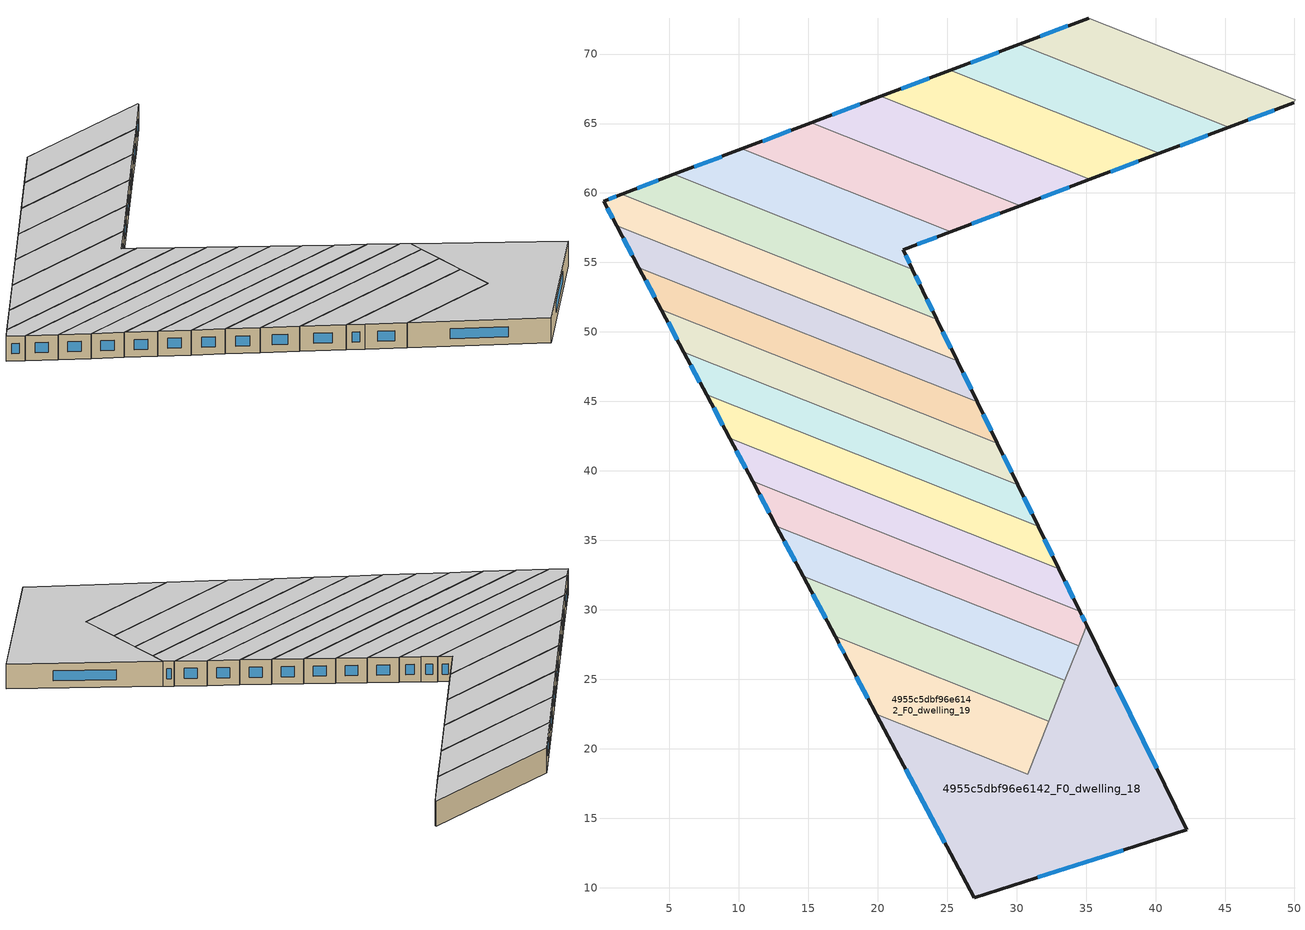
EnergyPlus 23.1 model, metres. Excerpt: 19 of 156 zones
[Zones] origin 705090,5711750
4955c5dbf96e6142_F0_dwelling_18
 floor ground (EU_floor_Construction): 35.04,28.88 42.23,14.18 26.95,9.26 19.91,22.48 30.79,18.17 z0
 wall outside (EU_wall_Construction): 19.91,22.48 26.95,9.26 42.23,14.18 35.04,28.88 z0:3
 wall to 4955c5dbf96e6142_F0_dwelling_19 (EU_wall_Construction): 32.31,21.99 30.79,18.17 19.91,22.48 z0:3
 wall to 4955c5dbf96e6142_F0_dwelling_20 (EU_wall_Construction): 33.47,24.93 32.31,21.99 z0:3
 wall to 4955c5dbf96e6142_F0_dwelling_21 (EU_wall_Construction): 34.45,27.41 33.47,24.93 z0:3
 wall to 4955c5dbf96e6142_F0_dwelling_22 (EU_wall_Construction): 35.04,28.88 34.45,27.41 z0:3
 window (EU_Window_Construction): 40.08,18.58 37.19,24.48 / 31.52,10.73 37.66,12.71 / 22.02,18.53 24.84,13.22 z0.9:2.1
 ceiling to 4955c5dbf96e6142_F1_dwelling_18 (EU_floor_Construction): 42.23,14.18 35.04,28.88 30.79,18.17 19.91,22.48 26.95,9.26 z3
4955c5dbf96e6142_F0_dwelling_19
 floor ground (EU_floor_Construction): 32.31,21.99 30.79,18.17 19.91,22.48 17.85,26.35 16.93,28.09 z0
 wall outside (EU_wall_Construction): 16.93,28.09 17.85,26.35 19.91,22.48 z0:3
 wall to 4955c5dbf96e6142_F0_dwelling_20 (EU_wall_Construction): 32.31,21.99 16.93,28.09 z0:3
 window (EU_Window_Construction): 18.47,25.2 19.29,23.64 / 17.2,27.57 17.57,26.87 z0.9:2.1
 ceiling to 4955c5dbf96e6142_F1_dwelling_19 (EU_floor_Construction): 30.79,18.17 32.31,21.99 16.93,28.09 17.85,26.35 19.91,22.48 z3
4955c5dbf96e6142_F0_dwelling_20
 floor ground (EU_floor_Construction): 33.47,24.93 32.31,21.99 16.93,28.09 14.64,32.4 z0
 wall outside (EU_wall_Construction): 14.64,32.4 16.93,28.09 z0:3
 wall to 4955c5dbf96e6142_F0_dwelling_21 (EU_wall_Construction): 33.47,24.93 14.64,32.4 z0:3
 window (EU_Window_Construction): 15.32,31.11 16.24,29.38 z0.9:2.1
 ceiling to 4955c5dbf96e6142_F1_dwelling_20 (EU_floor_Construction): 32.31,21.99 33.47,24.93 14.64,32.4 16.93,28.09 z3
4955c5dbf96e6142_F0_dwelling_21
 floor ground (EU_floor_Construction): 34.45,27.41 33.47,24.93 14.64,32.4 12.71,36.03 z0
 wall outside (EU_wall_Construction): 12.71,36.03 14.64,32.4 z0:3
 wall to 4955c5dbf96e6142_F0_dwelling_22 (EU_wall_Construction): 34.45,27.41 12.71,36.03 z0:3
 window (EU_Window_Construction): 13.28,34.94 14.06,33.49 z0.9:2.1
 ceiling to 4955c5dbf96e6142_F1_dwelling_21 (EU_floor_Construction): 33.47,24.93 34.45,27.41 12.71,36.03 14.64,32.4 z3
4955c5dbf96e6142_F0_dwelling_22
 floor ground (EU_floor_Construction): 34.53,29.91 35.04,28.88 34.45,27.41 12.71,36.03 11,39.25 z0
 wall outside (EU_wall_Construction): 11,39.25 12.71,36.03 / 35.04,28.88 34.53,29.91 z0:3
 wall to 4955c5dbf96e6142_F0_dwelling_23 (EU_wall_Construction): 34.53,29.91 11,39.25 z0:3
 window (EU_Window_Construction): 11.51,38.28 12.19,36.99 / 34.89,29.19 34.68,29.6 z0.9:2.1
 ceiling to 4955c5dbf96e6142_F1_dwelling_22 (EU_floor_Construction): 34.45,27.41 35.04,28.88 34.53,29.91 11,39.25 12.71,36.03 z3
4955c5dbf96e6142_F0_dwelling_23
 floor ground (EU_floor_Construction): 33.04,32.97 34.53,29.91 11,39.25 9.34,42.36 z0
 wall outside (EU_wall_Construction): 9.34,42.36 11,39.25 / 34.53,29.91 33.04,32.97 z0:3
 wall to 4955c5dbf96e6142_F0_dwelling_24 (EU_wall_Construction): 33.04,32.97 9.34,42.36 z0:3
 window (EU_Window_Construction): 9.83,41.43 10.5,40.18 / 34.08,30.83 33.48,32.05 z0.9:2.1
 ceiling to 4955c5dbf96e6142_F1_dwelling_23 (EU_floor_Construction): 34.53,29.91 33.04,32.97 9.34,42.36 11,39.25 z3
4955c5dbf96e6142_F0_dwelling_24
 floor ground (EU_floor_Construction): 31.55,36 33.04,32.97 9.34,42.36 7.69,45.46 z0
 wall outside (EU_wall_Construction): 7.69,45.46 9.34,42.36 / 33.04,32.97 31.55,36 z0:3
 wall to 4955c5dbf96e6142_F0_dwelling_25 (EU_wall_Construction): 31.55,36 7.69,45.46 z0:3
 window (EU_Window_Construction): 8.18,44.54 8.84,43.29 / 32.59,33.87 31.99,35.09 z0.9:2.1
 ceiling to 4955c5dbf96e6142_F1_dwelling_24 (EU_floor_Construction): 33.04,32.97 31.55,36 7.69,45.46 9.34,42.36 z3
4955c5dbf96e6142_F0_dwelling_25
 floor ground (EU_floor_Construction): 30.07,39.01 31.55,36 7.69,45.46 6.05,48.54 z0
 wall outside (EU_wall_Construction): 6.05,48.54 7.69,45.46 / 31.55,36 30.07,39.01 z0:3
 wall to 4955c5dbf96e6142_F0_dwelling_26 (EU_wall_Construction): 30.07,39.01 6.05,48.54 z0:3
 window (EU_Window_Construction): 6.54,47.62 7.2,46.38 / 31.11,36.9 30.52,38.11 z0.9:2.1
 ceiling to 4955c5dbf96e6142_F1_dwelling_25 (EU_floor_Construction): 31.55,36 30.07,39.01 6.05,48.54 7.69,45.46 z3
4955c5dbf96e6142_F0_dwelling_26
 floor ground (EU_floor_Construction): 28.61,42 30.07,39.01 6.05,48.54 4.43,51.59 z0
 wall outside (EU_wall_Construction): 4.43,51.59 6.05,48.54 / 30.07,39.01 28.61,42 z0:3
 wall to 4955c5dbf96e6142_F0_dwelling_27 (EU_wall_Construction): 28.61,42 4.43,51.59 z0:3
 window (EU_Window_Construction): 4.91,50.68 5.56,49.45 / 29.64,39.91 29.05,41.11 z0.9:2.1
 ceiling to 4955c5dbf96e6142_F1_dwelling_26 (EU_floor_Construction): 30.07,39.01 28.61,42 4.43,51.59 6.05,48.54 z3
4955c5dbf96e6142_F0_dwelling_27
 floor ground (EU_floor_Construction): 27.16,44.98 28.61,42 4.43,51.59 2.81,54.63 z0
 wall outside (EU_wall_Construction): 2.81,54.63 4.43,51.59 / 28.61,42 27.16,44.98 z0:3
 wall to 4955c5dbf96e6142_F0_dwelling_28 (EU_wall_Construction): 27.16,44.98 2.81,54.63 z0:3
 window (EU_Window_Construction): 3.29,53.72 3.94,52.5 / 28.17,42.89 27.59,44.09 z0.9:2.1
 ceiling to 4955c5dbf96e6142_F1_dwelling_27 (EU_floor_Construction): 28.61,42 27.16,44.98 2.81,54.63 4.43,51.59 z3
4955c5dbf96e6142_F0_dwelling_28
 floor ground (EU_floor_Construction): 25.71,47.93 27.16,44.98 2.81,54.63 1.2,57.65 z0
 wall outside (EU_wall_Construction): 1.2,57.65 2.81,54.63 / 27.16,44.98 25.71,47.93 z0:3
 wall to 4955c5dbf96e6142_F0_dwelling_29 (EU_wall_Construction): 25.71,47.93 1.2,57.65 z0:3
 window (EU_Window_Construction): 1.69,56.74 2.33,55.53 / 26.72,45.86 26.14,47.05 z0.9:2.1
 ceiling to 4955c5dbf96e6142_F1_dwelling_28 (EU_floor_Construction): 27.16,44.98 25.71,47.93 1.2,57.65 2.81,54.63 z3
4955c5dbf96e6142_F0_dwelling_29
 floor ground (EU_floor_Construction): 24.25,50.92 25.71,47.93 1.2,57.65 0.26,59.42 1.56,59.91 z0
 wall outside (EU_wall_Construction): 25.71,47.93 24.25,50.92 / 1.56,59.91 0.26,59.42 1.2,57.65 z0:3
 wall to 4955c5dbf96e6142_F0_dwelling_30 (EU_wall_Construction): 24.25,50.92 1.56,59.91 z0:3
 window (EU_Window_Construction): 25.27,48.82 24.68,50.02 / 0.54,58.89 0.92,58.18 / 1.18,59.76 0.65,59.57 z0.9:2.1
 ceiling to 4955c5dbf96e6142_F1_dwelling_29 (EU_floor_Construction): 25.71,47.93 24.25,50.92 1.56,59.91 0.26,59.42 1.2,57.65 z3
4955c5dbf96e6142_F0_dwelling_30
 floor ground (EU_floor_Construction): 22.5,54.53 23.25,52.95 24.25,50.92 1.56,59.91 5.34,61.33 z0
 wall outside (EU_wall_Construction): 24.25,50.92 23.25,52.95 22.5,54.53 / 5.34,61.33 1.56,59.91 z0:3
 wall to 4955c5dbf96e6142_F0_dwelling_31 (EU_wall_Construction): 22.5,54.53 5.34,61.33 z0:3
 window (EU_Window_Construction): 23.95,51.53 23.55,52.34 / 4.21,60.91 2.69,60.34 / 23.03,53.42 22.73,54.06 z0.9:2.1
 ceiling to 4955c5dbf96e6142_F1_dwelling_30 (EU_floor_Construction): 24.25,50.92 23.25,52.95 22.5,54.53 5.34,61.33 1.56,59.91 z3
4955c5dbf96e6142_F0_dwelling_31
 floor ground (EU_floor_Construction): 25.27,57.21 21.84,55.93 22.5,54.53 5.34,61.33 10.23,63.18 z0
 wall outside (EU_wall_Construction): 22.5,54.53 21.84,55.93 25.27,57.21 / 10.23,63.18 5.34,61.33 z0:3
 wall to 4955c5dbf96e6142_F0_dwelling_32 (EU_wall_Construction): 25.27,57.21 10.23,63.18 z0:3
 window (EU_Window_Construction): 22.3,54.95 22.04,55.51 / 8.76,62.63 6.8,61.89 / 22.86,56.31 24.24,56.83 z0.9:2.1
 ceiling to 4955c5dbf96e6142_F1_dwelling_31 (EU_floor_Construction): 25.27,57.21 10.23,63.18 5.34,61.33 22.5,54.53 21.84,55.93 z3
4955c5dbf96e6142_F0_dwelling_32
 floor ground (EU_floor_Construction): 30.27,59.1 25.27,57.21 10.23,63.18 15.22,65.06 z0
 wall outside (EU_wall_Construction): 15.22,65.06 10.23,63.18 / 25.27,57.21 30.27,59.1 z0:3
 wall to 4955c5dbf96e6142_F0_dwelling_33 (EU_wall_Construction): 30.27,59.1 15.22,65.06 z0:3
 window (EU_Window_Construction): 13.73,64.5 11.72,63.74 / 26.76,57.78 28.77,58.53 z0.9:2.1
 ceiling to 4955c5dbf96e6142_F1_dwelling_32 (EU_floor_Construction): 30.27,59.1 15.22,65.06 10.23,63.18 25.27,57.21 z3
4955c5dbf96e6142_F0_dwelling_33
 floor ground (EU_floor_Construction): 35.27,60.98 30.27,59.1 15.22,65.06 20.21,66.95 z0
 wall outside (EU_wall_Construction): 20.21,66.95 15.22,65.06 / 30.27,59.1 35.27,60.98 z0:3
 wall to 4955c5dbf96e6142_F0_dwelling_34 (EU_wall_Construction): 35.27,60.98 20.21,66.95 z0:3
 window (EU_Window_Construction): 18.72,66.38 16.72,65.63 / 31.76,59.66 33.77,60.41 z0.9:2.1
 ceiling to 4955c5dbf96e6142_F1_dwelling_33 (EU_floor_Construction): 35.27,60.98 20.21,66.95 15.22,65.06 30.27,59.1 z3
4955c5dbf96e6142_F0_dwelling_34
 floor ground (EU_floor_Construction): 40.26,62.86 35.27,60.98 20.21,66.95 25.2,68.83 z0
 wall outside (EU_wall_Construction): 25.2,68.83 20.21,66.95 / 35.27,60.98 40.26,62.86 z0:3
 wall to 4955c5dbf96e6142_F0_dwelling_35 (EU_wall_Construction): 40.26,62.86 25.2,68.83 z0:3
 window (EU_Window_Construction): 23.71,68.26 21.71,67.51 / 36.76,61.54 38.77,62.29 z0.9:2.1
 ceiling to 4955c5dbf96e6142_F1_dwelling_34 (EU_floor_Construction): 40.26,62.86 25.2,68.83 20.21,66.95 35.27,60.98 z3
4955c5dbf96e6142_F0_dwelling_35
 floor ground (EU_floor_Construction): 45.26,64.73 40.26,62.86 25.2,68.83 30.19,70.71 z0
 wall outside (EU_wall_Construction): 30.19,70.71 25.2,68.83 / 40.26,62.86 45.26,64.73 z0:3
 wall to 4955c5dbf96e6142_F0_dwelling_36 (EU_wall_Construction): 45.26,64.73 30.19,70.71 z0:3
 window (EU_Window_Construction): 28.7,70.15 26.7,69.39 / 41.76,63.42 43.76,64.17 z0.9:2.1
 ceiling to 4955c5dbf96e6142_F1_dwelling_35 (EU_floor_Construction): 45.26,64.73 30.19,70.71 25.2,68.83 40.26,62.86 z3
4955c5dbf96e6142_F0_dwelling_36
 floor ground (EU_floor_Construction): 50.04,66.7 49.96,66.5 45.26,64.73 30.19,70.71 35.18,72.59 z0
 wall outside (EU_wall_Construction): 45.26,64.73 49.96,66.5 / 35.18,72.59 30.19,70.71 z0:3
 wall to 4955c5dbf96e6142_F0_dwelling_37 (EU_wall_Construction): 50.04,66.7 35.18,72.59 z0:3
 wall to 4955c5dbf96e6142_F0_dwelling_12 (EU_wall_Construction): 49.96,66.5 50.04,66.7 z0:3
 window (EU_Window_Construction): 46.66,65.26 48.55,65.97 / 33.68,72.03 31.68,71.27 z0.9:2.1
 ceiling to 4955c5dbf96e6142_F1_dwelling_36 (EU_floor_Construction): 49.96,66.5 50.04,66.7 35.18,72.59 30.19,70.71 45.26,64.73 z3
[Building]
EU S2 Campaign: North Axis=0; Terrain=City; Solar Distribution=FullExterior
[Site:Location]
London: Latitude=51.5; Longitude=-0.5; Time Zone=0; Elevation=25
[SizingPeriod:WeatherFileDays]
AnnualSizingPeriod: Begin Month=1; Begin Day of Month=1; End Month=12; End Day of Month=31; Day of Week for Start Day=Monday; Use Weather File Daylight Saving Period=No; Use Weather File Rain and Snow Indicators=No
[MATERIAL]
EU_InternalMass_Material: Roughness=MediumRough; Thickness=0.1; Conductivity=1; Density=1800; Specific Heat=900; Thermal Absorptance=0.9; Solar Absorptance=0.7; Visible Absorptance=0.7
[MATERIAL:NOMASS] Roughness=MediumRough; Thermal Absorptance=0.9; Solar Absorptance=0.7; Visible Absorptance=0.7
Name | Thermal Resistance
EU_wall_NoMass | 1.04674
EU_floor_NoMass | 2.04616
[WINDOWMATERIAL:SIMPLEGLAZINGSYSTEM]
EU_Window_SimpleGlazing: UFactor=4.25843; Solar Heat Gain Coefficient=0.85; Visible Transmittance=0.85
[CONSTRUCTION]
EU_wall_Construction: EU_wall_NoMass
EU_floor_Construction: EU_floor_NoMass
EU_Window_Construction: EU_Window_SimpleGlazing
EU_InternalMass_Construction: EU_InternalMass_Material
[ZONE] Type=1; Multiplier=1; Ceiling Height=autocalculate; Floor Area=autocalculate; Part of Total Floor Area=Yes
Name | Volume
4955c5dbf96e6142_F0_dwelling_18 | 555.398
4955c5dbf96e6142_F0_dwelling_19 | 174.353
4955c5dbf96e6142_F0_dwelling_20 | 174.411
4955c5dbf96e6142_F0_dwelling_21 | 174.349
4955c5dbf96e6142_F0_dwelling_22 | 174.344
4955c5dbf96e6142_F0_dwelling_23; 4955c5dbf96e6142_F0_dwelling_33 | 174.388
4955c5dbf96e6142_F0_dwelling_24; 4955c5dbf96e6142_F0_dwelling_29; 4955c5dbf96e6142_F0_dwelling_32 | 174.412
4955c5dbf96e6142_F0_dwelling_25 | 174.358
4955c5dbf96e6142_F0_dwelling_26 | 174.356
4955c5dbf96e6142_F0_dwelling_27 | 174.401
4955c5dbf96e6142_F0_dwelling_28 | 174.36
4955c5dbf96e6142_F0_dwelling_30 | 174.398
4955c5dbf96e6142_F0_dwelling_31 | 174.33
4955c5dbf96e6142_F0_dwelling_34 | 174.385
4955c5dbf96e6142_F0_dwelling_35 | 174.384
4955c5dbf96e6142_F0_dwelling_36 | 174.39
[INTERNALMASS] Construction=EU_InternalMass_Construction
Name | Zone or ZoneList | Surface Area
4955c5dbf96e6142_F0_dwelling_18_EU_InternalMass | 4955c5dbf96e6142_F0_dwelling_18 | 185.129
4955c5dbf96e6142_F0_dwelling_19_EU_InternalMass | 4955c5dbf96e6142_F0_dwelling_19 | 58.117
4955c5dbf96e6142_F0_dwelling_20_EU_InternalMass | 4955c5dbf96e6142_F0_dwelling_20 | 58.137
4955c5dbf96e6142_F0_dwelling_21_EU_InternalMass | 4955c5dbf96e6142_F0_dwelling_21 | 58.1162
4955c5dbf96e6142_F0_dwelling_22_EU_InternalMass | 4955c5dbf96e6142_F0_dwelling_22 | 58.1147
4955c5dbf96e6142_F0_dwelling_23_EU_InternalMass | 4955c5dbf96e6142_F0_dwelling_23 | 58.1293
4955c5dbf96e6142_F0_dwelling_24_EU_InternalMass | 4955c5dbf96e6142_F0_dwelling_24 | 58.1374
4955c5dbf96e6142_F0_dwelling_25_EU_InternalMass | 4955c5dbf96e6142_F0_dwelling_25 | 58.1195
4955c5dbf96e6142_F0_dwelling_26_EU_InternalMass | 4955c5dbf96e6142_F0_dwelling_26 | 58.1186
4955c5dbf96e6142_F0_dwelling_27_EU_InternalMass | 4955c5dbf96e6142_F0_dwelling_27 | 58.1337
4955c5dbf96e6142_F0_dwelling_28_EU_InternalMass | 4955c5dbf96e6142_F0_dwelling_28 | 58.1197
4955c5dbf96e6142_F0_dwelling_29_EU_InternalMass | 4955c5dbf96e6142_F0_dwelling_29 | 58.1377
4955c5dbf96e6142_F0_dwelling_30_EU_InternalMass | 4955c5dbf96e6142_F0_dwelling_30 | 58.1323
4955c5dbf96e6142_F0_dwelling_31_EU_InternalMass | 4955c5dbf96e6142_F0_dwelling_31 | 58.1102
4955c5dbf96e6142_F0_dwelling_32_EU_InternalMass | 4955c5dbf96e6142_F0_dwelling_32 | 58.1373
4955c5dbf96e6142_F0_dwelling_33_EU_InternalMass | 4955c5dbf96e6142_F0_dwelling_33 | 58.1294
4955c5dbf96e6142_F0_dwelling_34_EU_InternalMass | 4955c5dbf96e6142_F0_dwelling_34 | 58.1285
4955c5dbf96e6142_F0_dwelling_35_EU_InternalMass | 4955c5dbf96e6142_F0_dwelling_35 | 58.1276
4955c5dbf96e6142_F0_dwelling_36_EU_InternalMass | 4955c5dbf96e6142_F0_dwelling_36 | 58.1302
[OTHEREQUIPMENT] Fuel Type=Electricity; Design Level Calculation Method=Watts/Area; Power per Zone Floor Area=1; Fraction Latent=0; Fraction Radiant=0; Fraction Lost=0; Carbon Dioxide Generation Rate=0; EndUse Subcategory=EU_Step8_InternalGains
Name | Zone or ZoneList or Space or SpaceList | Schedule
EU_Step8_InternalGain_4955c5dbf96e6142_F0_dwelling_18_f000 | 4955c5dbf96e6142_F0_dwelling_18 | EU_Step8_GainSchedule_4955c5dbf96e6142_F0_dwelling_18_f000
EU_Step8_InternalGain_4955c5dbf96e6142_F0_dwelling_19_f000 | 4955c5dbf96e6142_F0_dwelling_19 | EU_Step8_GainSchedule_4955c5dbf96e6142_F0_dwelling_19_f000
EU_Step8_InternalGain_4955c5dbf96e6142_F0_dwelling_20_f000 | 4955c5dbf96e6142_F0_dwelling_20 | EU_Step8_GainSchedule_4955c5dbf96e6142_F0_dwelling_20_f000
EU_Step8_InternalGain_4955c5dbf96e6142_F0_dwelling_21_f000 | 4955c5dbf96e6142_F0_dwelling_21 | EU_Step8_GainSchedule_4955c5dbf96e6142_F0_dwelling_21_f000
EU_Step8_InternalGain_4955c5dbf96e6142_F0_dwelling_22_f000 | 4955c5dbf96e6142_F0_dwelling_22 | EU_Step8_GainSchedule_4955c5dbf96e6142_F0_dwelling_22_f000
EU_Step8_InternalGain_4955c5dbf96e6142_F0_dwelling_23_f000 | 4955c5dbf96e6142_F0_dwelling_23 | EU_Step8_GainSchedule_4955c5dbf96e6142_F0_dwelling_23_f000
EU_Step8_InternalGain_4955c5dbf96e6142_F0_dwelling_24_f000 | 4955c5dbf96e6142_F0_dwelling_24 | EU_Step8_GainSchedule_4955c5dbf96e6142_F0_dwelling_24_f000
EU_Step8_InternalGain_4955c5dbf96e6142_F0_dwelling_25_f000 | 4955c5dbf96e6142_F0_dwelling_25 | EU_Step8_GainSchedule_4955c5dbf96e6142_F0_dwelling_25_f000
EU_Step8_InternalGain_4955c5dbf96e6142_F0_dwelling_26_f000 | 4955c5dbf96e6142_F0_dwelling_26 | EU_Step8_GainSchedule_4955c5dbf96e6142_F0_dwelling_26_f000
EU_Step8_InternalGain_4955c5dbf96e6142_F0_dwelling_27_f000 | 4955c5dbf96e6142_F0_dwelling_27 | EU_Step8_GainSchedule_4955c5dbf96e6142_F0_dwelling_27_f000
EU_Step8_InternalGain_4955c5dbf96e6142_F0_dwelling_28_f000 | 4955c5dbf96e6142_F0_dwelling_28 | EU_Step8_GainSchedule_4955c5dbf96e6142_F0_dwelling_28_f000
EU_Step8_InternalGain_4955c5dbf96e6142_F0_dwelling_29_f000 | 4955c5dbf96e6142_F0_dwelling_29 | EU_Step8_GainSchedule_4955c5dbf96e6142_F0_dwelling_29_f000
EU_Step8_InternalGain_4955c5dbf96e6142_F0_dwelling_30_f000 | 4955c5dbf96e6142_F0_dwelling_30 | EU_Step8_GainSchedule_4955c5dbf96e6142_F0_dwelling_30_f000
EU_Step8_InternalGain_4955c5dbf96e6142_F0_dwelling_31_f000 | 4955c5dbf96e6142_F0_dwelling_31 | EU_Step8_GainSchedule_4955c5dbf96e6142_F0_dwelling_31_f000
EU_Step8_InternalGain_4955c5dbf96e6142_F0_dwelling_32_f000 | 4955c5dbf96e6142_F0_dwelling_32 | EU_Step8_GainSchedule_4955c5dbf96e6142_F0_dwelling_32_f000
EU_Step8_InternalGain_4955c5dbf96e6142_F0_dwelling_33_f000 | 4955c5dbf96e6142_F0_dwelling_33 | EU_Step8_GainSchedule_4955c5dbf96e6142_F0_dwelling_33_f000
EU_Step8_InternalGain_4955c5dbf96e6142_F0_dwelling_34_f000 | 4955c5dbf96e6142_F0_dwelling_34 | EU_Step8_GainSchedule_4955c5dbf96e6142_F0_dwelling_34_f000
EU_Step8_InternalGain_4955c5dbf96e6142_F0_dwelling_35_f000 | 4955c5dbf96e6142_F0_dwelling_35 | EU_Step8_GainSchedule_4955c5dbf96e6142_F0_dwelling_35_f000
EU_Step8_InternalGain_4955c5dbf96e6142_F0_dwelling_36_f000 | 4955c5dbf96e6142_F0_dwelling_36 | EU_Step8_GainSchedule_4955c5dbf96e6142_F0_dwelling_36_f000
[ZONEVENTILATION:DESIGNFLOWRATE] Schedule=EU_AlwaysOn; Design Flow Rate Calculation Method=AirChanges/Hour; Air Changes per Hour=0.488719; Ventilation Type=Natural; Fan Pressure Rise=0; Fan Total Efficiency=1; Constant Term Coefficient=1; Temperature Term Coefficient=0; Velocity Term Coefficient=0; Velocity Squared Term Coefficient=0; Minimum Indoor Temperature=-100; Maximum Indoor Temperature=100; Delta Temperature=-100; Minimum Outdoor Temperature=-100; Maximum Outdoor Temperature=100; Maximum Wind Speed=40
Name | Zone or ZoneList or Space or SpaceList
EU_ConstantAir_4955c5dbf96e6142_F0_dwelling_18 | 4955c5dbf96e6142_F0_dwelling_18
EU_ConstantAir_4955c5dbf96e6142_F0_dwelling_19 | 4955c5dbf96e6142_F0_dwelling_19
EU_ConstantAir_4955c5dbf96e6142_F0_dwelling_20 | 4955c5dbf96e6142_F0_dwelling_20
EU_ConstantAir_4955c5dbf96e6142_F0_dwelling_21 | 4955c5dbf96e6142_F0_dwelling_21
EU_ConstantAir_4955c5dbf96e6142_F0_dwelling_22 | 4955c5dbf96e6142_F0_dwelling_22
EU_ConstantAir_4955c5dbf96e6142_F0_dwelling_23 | 4955c5dbf96e6142_F0_dwelling_23
EU_ConstantAir_4955c5dbf96e6142_F0_dwelling_24 | 4955c5dbf96e6142_F0_dwelling_24
EU_ConstantAir_4955c5dbf96e6142_F0_dwelling_25 | 4955c5dbf96e6142_F0_dwelling_25
EU_ConstantAir_4955c5dbf96e6142_F0_dwelling_26 | 4955c5dbf96e6142_F0_dwelling_26
EU_ConstantAir_4955c5dbf96e6142_F0_dwelling_27 | 4955c5dbf96e6142_F0_dwelling_27
EU_ConstantAir_4955c5dbf96e6142_F0_dwelling_28 | 4955c5dbf96e6142_F0_dwelling_28
EU_ConstantAir_4955c5dbf96e6142_F0_dwelling_29 | 4955c5dbf96e6142_F0_dwelling_29
EU_ConstantAir_4955c5dbf96e6142_F0_dwelling_30 | 4955c5dbf96e6142_F0_dwelling_30
EU_ConstantAir_4955c5dbf96e6142_F0_dwelling_31 | 4955c5dbf96e6142_F0_dwelling_31
EU_ConstantAir_4955c5dbf96e6142_F0_dwelling_32 | 4955c5dbf96e6142_F0_dwelling_32
EU_ConstantAir_4955c5dbf96e6142_F0_dwelling_33 | 4955c5dbf96e6142_F0_dwelling_33
EU_ConstantAir_4955c5dbf96e6142_F0_dwelling_34 | 4955c5dbf96e6142_F0_dwelling_34
EU_ConstantAir_4955c5dbf96e6142_F0_dwelling_35 | 4955c5dbf96e6142_F0_dwelling_35
EU_ConstantAir_4955c5dbf96e6142_F0_dwelling_36 | 4955c5dbf96e6142_F0_dwelling_36
[HVACTEMPLATE:THERMOSTAT] Constant Heating Setpoint=20; Constant Cooling Setpoint=50
EU_HeatOnly_4955c5dbf96e6142_F0_dwelling_0; EU_HeatOnly_4955c5dbf96e6142_F0_dwelling_1; EU_HeatOnly_4955c5dbf96e6142_F0_dwelling_2; EU_HeatOnly_4955c5dbf96e6142_F0_dwelling_3; EU_HeatOnly_4955c5dbf96e6142_F0_dwelling_4; EU_HeatOnly_4955c5dbf96e6142_F0_dwelling_5; EU_HeatOnly_4955c5dbf96e6142_F0_dwelling_6; EU_HeatOnly_4955c5dbf96e6142_F0_dwelling_7; EU_HeatOnly_4955c5dbf96e6142_F0_dwelling_8; EU_HeatOnly_4955c5dbf96e6142_F0_dwelling_9; EU_HeatOnly_4955c5dbf96e6142_F0_dwelling_10; EU_HeatOnly_4955c5dbf96e6142_F0_dwelling_11; EU_HeatOnly_4955c5dbf96e6142_F0_dwelling_12; EU_HeatOnly_4955c5dbf96e6142_F0_dwelling_13; EU_HeatOnly_4955c5dbf96e6142_F0_dwelling_14; EU_HeatOnly_4955c5dbf96e6142_F0_dwelling_15; EU_HeatOnly_4955c5dbf96e6142_F0_dwelling_16; EU_HeatOnly_4955c5dbf96e6142_F0_dwelling_17; EU_HeatOnly_4955c5dbf96e6142_F0_dwelling_18; EU_HeatOnly_4955c5dbf96e6142_F0_dwelling_19; EU_HeatOnly_4955c5dbf96e6142_F0_dwelling_20; EU_HeatOnly_4955c5dbf96e6142_F0_dwelling_21; EU_HeatOnly_4955c5dbf96e6142_F0_dwelling_22; EU_HeatOnly_4955c5dbf96e6142_F0_dwelling_23; EU_HeatOnly_4955c5dbf96e6142_F0_dwelling_24; EU_HeatOnly_4955c5dbf96e6142_F0_dwelling_25; EU_HeatOnly_4955c5dbf96e6142_F0_dwelling_26; EU_HeatOnly_4955c5dbf96e6142_F0_dwelling_27; EU_HeatOnly_4955c5dbf96e6142_F0_dwelling_28; EU_HeatOnly_4955c5dbf96e6142_F0_dwelling_29; EU_HeatOnly_4955c5dbf96e6142_F0_dwelling_30; EU_HeatOnly_4955c5dbf96e6142_F0_dwelling_31; EU_HeatOnly_4955c5dbf96e6142_F0_dwelling_32; EU_HeatOnly_4955c5dbf96e6142_F0_dwelling_33; EU_HeatOnly_4955c5dbf96e6142_F0_dwelling_34; EU_HeatOnly_4955c5dbf96e6142_F0_dwelling_35; EU_HeatOnly_4955c5dbf96e6142_F0_dwelling_36; EU_HeatOnly_4955c5dbf96e6142_F0_dwelling_37; EU_HeatOnly_4955c5dbf96e6142_F0_dwelling_38; EU_HeatOnly_4955c5dbf96e6142_F1_dwelling_0; EU_HeatOnly_4955c5dbf96e6142_F1_dwelling_1; EU_HeatOnly_4955c5dbf96e6142_F1_dwelling_2; EU_HeatOnly_4955c5dbf96e6142_F1_dwelling_3; EU_HeatOnly_4955c5dbf96e6142_F1_dwelling_4; EU_HeatOnly_4955c5dbf96e6142_F1_dwelling_5; EU_HeatOnly_4955c5dbf96e6142_F1_dwelling_6; EU_HeatOnly_4955c5dbf96e6142_F1_dwelling_7; EU_HeatOnly_4955c5dbf96e6142_F1_dwelling_8; EU_HeatOnly_4955c5dbf96e6142_F1_dwelling_9; EU_HeatOnly_4955c5dbf96e6142_F1_dwelling_10; EU_HeatOnly_4955c5dbf96e6142_F1_dwelling_11; EU_HeatOnly_4955c5dbf96e6142_F1_dwelling_12; EU_HeatOnly_4955c5dbf96e6142_F1_dwelling_13; EU_HeatOnly_4955c5dbf96e6142_F1_dwelling_14; EU_HeatOnly_4955c5dbf96e6142_F1_dwelling_15; EU_HeatOnly_4955c5dbf96e6142_F1_dwelling_16; EU_HeatOnly_4955c5dbf96e6142_F1_dwelling_17; EU_HeatOnly_4955c5dbf96e6142_F1_dwelling_18; EU_HeatOnly_4955c5dbf96e6142_F1_dwelling_19; EU_HeatOnly_4955c5dbf96e6142_F1_dwelling_20; EU_HeatOnly_4955c5dbf96e6142_F1_dwelling_21; EU_HeatOnly_4955c5dbf96e6142_F1_dwelling_22; EU_HeatOnly_4955c5dbf96e6142_F1_dwelling_23; EU_HeatOnly_4955c5dbf96e6142_F1_dwelling_24; EU_HeatOnly_4955c5dbf96e6142_F1_dwelling_25; EU_HeatOnly_4955c5dbf96e6142_F1_dwelling_26; EU_HeatOnly_4955c5dbf96e6142_F1_dwelling_27; EU_HeatOnly_4955c5dbf96e6142_F1_dwelling_28; EU_HeatOnly_4955c5dbf96e6142_F1_dwelling_29; EU_HeatOnly_4955c5dbf96e6142_F1_dwelling_30; EU_HeatOnly_4955c5dbf96e6142_F1_dwelling_31; EU_HeatOnly_4955c5dbf96e6142_F1_dwelling_32; EU_HeatOnly_4955c5dbf96e6142_F1_dwelling_33; EU_HeatOnly_4955c5dbf96e6142_F1_dwelling_34; EU_HeatOnly_4955c5dbf96e6142_F1_dwelling_35; EU_HeatOnly_4955c5dbf96e6142_F1_dwelling_36; EU_HeatOnly_4955c5dbf96e6142_F1_dwelling_37; EU_HeatOnly_4955c5dbf96e6142_F1_dwelling_38; EU_HeatOnly_4955c5dbf96e6142_F2_dwelling_0; EU_HeatOnly_4955c5dbf96e6142_F2_dwelling_1; EU_HeatOnly_4955c5dbf96e6142_F2_dwelling_2; EU_HeatOnly_4955c5dbf96e6142_F2_dwelling_3; EU_HeatOnly_4955c5dbf96e6142_F2_dwelling_4; EU_HeatOnly_4955c5dbf96e6142_F2_dwelling_5; EU_HeatOnly_4955c5dbf96e6142_F2_dwelling_6; EU_HeatOnly_4955c5dbf96e6142_F2_dwelling_7; EU_HeatOnly_4955c5dbf96e6142_F2_dwelling_8; EU_HeatOnly_4955c5dbf96e6142_F2_dwelling_9; EU_HeatOnly_4955c5dbf96e6142_F2_dwelling_10; EU_HeatOnly_4955c5dbf96e6142_F2_dwelling_11; EU_HeatOnly_4955c5dbf96e6142_F2_dwelling_12; EU_HeatOnly_4955c5dbf96e6142_F2_dwelling_13; EU_HeatOnly_4955c5dbf96e6142_F2_dwelling_14; EU_HeatOnly_4955c5dbf96e6142_F2_dwelling_15; EU_HeatOnly_4955c5dbf96e6142_F2_dwelling_16; EU_HeatOnly_4955c5dbf96e6142_F2_dwelling_17; EU_HeatOnly_4955c5dbf96e6142_F2_dwelling_18; EU_HeatOnly_4955c5dbf96e6142_F2_dwelling_19; EU_HeatOnly_4955c5dbf96e6142_F2_dwelling_20; EU_HeatOnly_4955c5dbf96e6142_F2_dwelling_21; EU_HeatOnly_4955c5dbf96e6142_F2_dwelling_22; EU_HeatOnly_4955c5dbf96e6142_F2_dwelling_23; EU_HeatOnly_4955c5dbf96e6142_F2_dwelling_24; EU_HeatOnly_4955c5dbf96e6142_F2_dwelling_25; EU_HeatOnly_4955c5dbf96e6142_F2_dwelling_26; EU_HeatOnly_4955c5dbf96e6142_F2_dwelling_27; EU_HeatOnly_4955c5dbf96e6142_F2_dwelling_28; EU_HeatOnly_4955c5dbf96e6142_F2_dwelling_29; EU_HeatOnly_4955c5dbf96e6142_F2_dwelling_30; EU_HeatOnly_4955c5dbf96e6142_F2_dwelling_31; EU_HeatOnly_4955c5dbf96e6142_F2_dwelling_32; EU_HeatOnly_4955c5dbf96e6142_F2_dwelling_33; EU_HeatOnly_4955c5dbf96e6142_F2_dwelling_34; EU_HeatOnly_4955c5dbf96e6142_F2_dwelling_35; EU_HeatOnly_4955c5dbf96e6142_F2_dwelling_36; EU_HeatOnly_4955c5dbf96e6142_F2_dwelling_37; EU_HeatOnly_4955c5dbf96e6142_F2_dwelling_38; EU_HeatOnly_4955c5dbf96e6142_F3_dwelling_0; EU_HeatOnly_4955c5dbf96e6142_F3_dwelling_1; EU_HeatOnly_4955c5dbf96e6142_F3_dwelling_2; EU_HeatOnly_4955c5dbf96e6142_F3_dwelling_3; EU_HeatOnly_4955c5dbf96e6142_F3_dwelling_4; EU_HeatOnly_4955c5dbf96e6142_F3_dwelling_5; EU_HeatOnly_4955c5dbf96e6142_F3_dwelling_6; EU_HeatOnly_4955c5dbf96e6142_F3_dwelling_7; EU_HeatOnly_4955c5dbf96e6142_F3_dwelling_8; EU_HeatOnly_4955c5dbf96e6142_F3_dwelling_9; EU_HeatOnly_4955c5dbf96e6142_F3_dwelling_10; EU_HeatOnly_4955c5dbf96e6142_F3_dwelling_11; EU_HeatOnly_4955c5dbf96e6142_F3_dwelling_12; EU_HeatOnly_4955c5dbf96e6142_F3_dwelling_13; EU_HeatOnly_4955c5dbf96e6142_F3_dwelling_14; EU_HeatOnly_4955c5dbf96e6142_F3_dwelling_15; EU_HeatOnly_4955c5dbf96e6142_F3_dwelling_16; EU_HeatOnly_4955c5dbf96e6142_F3_dwelling_17; EU_HeatOnly_4955c5dbf96e6142_F3_dwelling_18; EU_HeatOnly_4955c5dbf96e6142_F3_dwelling_19; EU_HeatOnly_4955c5dbf96e6142_F3_dwelling_20; EU_HeatOnly_4955c5dbf96e6142_F3_dwelling_21; EU_HeatOnly_4955c5dbf96e6142_F3_dwelling_22; EU_HeatOnly_4955c5dbf96e6142_F3_dwelling_23; EU_HeatOnly_4955c5dbf96e6142_F3_dwelling_24; EU_HeatOnly_4955c5dbf96e6142_F3_dwelling_25; EU_HeatOnly_4955c5dbf96e6142_F3_dwelling_26; EU_HeatOnly_4955c5dbf96e6142_F3_dwelling_27; EU_HeatOnly_4955c5dbf96e6142_F3_dwelling_28; EU_HeatOnly_4955c5dbf96e6142_F3_dwelling_29; EU_HeatOnly_4955c5dbf96e6142_F3_dwelling_30; EU_HeatOnly_4955c5dbf96e6142_F3_dwelling_31; EU_HeatOnly_4955c5dbf96e6142_F3_dwelling_32; EU_HeatOnly_4955c5dbf96e6142_F3_dwelling_33; EU_HeatOnly_4955c5dbf96e6142_F3_dwelling_34; EU_HeatOnly_4955c5dbf96e6142_F3_dwelling_35; EU_HeatOnly_4955c5dbf96e6142_F3_dwelling_36; EU_HeatOnly_4955c5dbf96e6142_F3_dwelling_37; EU_HeatOnly_4955c5dbf96e6142_F3_dwelling_38
[HVACTEMPLATE:ZONE:IDEALLOADSAIRSYSTEM] System Availability Schedule=EU_AlwaysOn; Maximum Heating Supply Air Temperature=50; Minimum Cooling Supply Air Temperature=13; Maximum Heating Supply Air Humidity Ratio=0.0156; Minimum Cooling Supply Air Humidity Ratio=0.0077; Heating Limit=NoLimit; Cooling Limit=NoLimit; Heating Availability Schedule=EU_AlwaysOn; Cooling Availability Schedule=EU_CoolingOff; Dehumidification Control Type=ConstantSensibleHeatRatio; Cooling Sensible Heat Ratio=0.7; Dehumidification Setpoint=60; Humidification Control Type=None; Humidification Setpoint=30; Outdoor Air Method=None; Outdoor Air Flow Rate per Person=0.00944; Outdoor Air Flow Rate per Zone Floor Area=0; Outdoor Air Flow Rate per Zone=0; Demand Controlled Ventilation Type=None; Outdoor Air Economizer Type=NoEconomizer; Heat Recovery Type=None; Sensible Heat Recovery Effectiveness=0.7; Latent Heat Recovery Effectiveness=0.65
Name | Template Thermostat
4955c5dbf96e6142_F0_dwelling_18 | EU_HeatOnly_4955c5dbf96e6142_F0_dwelling_18
4955c5dbf96e6142_F0_dwelling_19 | EU_HeatOnly_4955c5dbf96e6142_F0_dwelling_19
4955c5dbf96e6142_F0_dwelling_20 | EU_HeatOnly_4955c5dbf96e6142_F0_dwelling_20
4955c5dbf96e6142_F0_dwelling_21 | EU_HeatOnly_4955c5dbf96e6142_F0_dwelling_21
4955c5dbf96e6142_F0_dwelling_22 | EU_HeatOnly_4955c5dbf96e6142_F0_dwelling_22
4955c5dbf96e6142_F0_dwelling_23 | EU_HeatOnly_4955c5dbf96e6142_F0_dwelling_23
4955c5dbf96e6142_F0_dwelling_24 | EU_HeatOnly_4955c5dbf96e6142_F0_dwelling_24
4955c5dbf96e6142_F0_dwelling_25 | EU_HeatOnly_4955c5dbf96e6142_F0_dwelling_25
4955c5dbf96e6142_F0_dwelling_26 | EU_HeatOnly_4955c5dbf96e6142_F0_dwelling_26
4955c5dbf96e6142_F0_dwelling_27 | EU_HeatOnly_4955c5dbf96e6142_F0_dwelling_27
4955c5dbf96e6142_F0_dwelling_28 | EU_HeatOnly_4955c5dbf96e6142_F0_dwelling_28
4955c5dbf96e6142_F0_dwelling_29 | EU_HeatOnly_4955c5dbf96e6142_F0_dwelling_29
4955c5dbf96e6142_F0_dwelling_30 | EU_HeatOnly_4955c5dbf96e6142_F0_dwelling_30
4955c5dbf96e6142_F0_dwelling_31 | EU_HeatOnly_4955c5dbf96e6142_F0_dwelling_31
4955c5dbf96e6142_F0_dwelling_32 | EU_HeatOnly_4955c5dbf96e6142_F0_dwelling_32
4955c5dbf96e6142_F0_dwelling_33 | EU_HeatOnly_4955c5dbf96e6142_F0_dwelling_33
4955c5dbf96e6142_F0_dwelling_34 | EU_HeatOnly_4955c5dbf96e6142_F0_dwelling_34
4955c5dbf96e6142_F0_dwelling_35 | EU_HeatOnly_4955c5dbf96e6142_F0_dwelling_35
4955c5dbf96e6142_F0_dwelling_36 | EU_HeatOnly_4955c5dbf96e6142_F0_dwelling_36
[SIZING:ZONE] Zone Cooling Design Supply Air Temperature Input Method=SupplyAirTemperature; Zone Cooling Design Supply Air Temperature=13; Zone Heating Design Supply Air Temperature Input Method=SupplyAirTemperature; Zone Heating Design Supply Air Temperature=50; Zone Cooling Design Supply Air Humidity Ratio=0.008; Zone Heating Design Supply Air Humidity Ratio=0.008; Cooling Design Air Flow Method=DesignDay; Cooling Design Air Flow Rate=0; Cooling Minimum Air Flow per Zone Floor Area=0.000762; Cooling Minimum Air Flow=0; Cooling Minimum Air Flow Fraction=0.2; Heating Design Air Flow Method=DesignDay; Heating Design Air Flow Rate=0; Heating Maximum Air Flow per Zone Floor Area=0.002032; Heating Maximum Air Flow=0.141576; Heating Maximum Air Flow Fraction=0.3; Account for Dedicated Outdoor Air System=No; Dedicated Outdoor Air System Control Strategy=NeutralSupplyAir; Dedicated Outdoor Air Low Setpoint Temperature for Design=autosize; Dedicated Outdoor Air High Setpoint Temperature for Design=autosize; Zone Load Sizing Method=Sensible Load Only No Latent Load; Zone Latent Cooling Design Supply Air Humidity Ratio Input Method=HumidityRatioDifference; Zone Cooling Design Supply Air Humidity Ratio Difference=0.005; Zone Latent Heating Design Supply Air Humidity Ratio Input Method=HumidityRatioDifference; Zone Humidification Design Supply Air Humidity Ratio Difference=0.005
4955c5dbf96e6142_F0_dwelling_18; 4955c5dbf96e6142_F0_dwelling_19; 4955c5dbf96e6142_F0_dwelling_20; 4955c5dbf96e6142_F0_dwelling_21; 4955c5dbf96e6142_F0_dwelling_22; 4955c5dbf96e6142_F0_dwelling_23; 4955c5dbf96e6142_F0_dwelling_24; 4955c5dbf96e6142_F0_dwelling_25; 4955c5dbf96e6142_F0_dwelling_26; 4955c5dbf96e6142_F0_dwelling_27; 4955c5dbf96e6142_F0_dwelling_28; 4955c5dbf96e6142_F0_dwelling_29; 4955c5dbf96e6142_F0_dwelling_30; 4955c5dbf96e6142_F0_dwelling_31; 4955c5dbf96e6142_F0_dwelling_32; 4955c5dbf96e6142_F0_dwelling_33; 4955c5dbf96e6142_F0_dwelling_34; 4955c5dbf96e6142_F0_dwelling_35; 4955c5dbf96e6142_F0_dwelling_36
[SCHEDULE:CONSTANT]
Name | Hourly Value
EU_AlwaysOn | 1
EU_CoolingOff | 0
[SCHEDULE:FILE] Column Number=1; Rows to Skip at Top=0; Number of Hours of Data=8760; Column Separator=Comma; Interpolate to Timestep=No; Minutes per Item=60; Adjust Schedule for Daylight Savings=Yes
Name | File
EU_Step8_GainSchedule_4955c5dbf96e6142_F0_dwelling_18_f000 | ../../schedules/4955c5dbf96e6142/4955c5dbf96e6142_F0_dwelling_18_f000_gain.csv
EU_Step8_GainSchedule_4955c5dbf96e6142_F0_dwelling_19_f000 | ../../schedules/4955c5dbf96e6142/4955c5dbf96e6142_F0_dwelling_19_f000_gain.csv
EU_Step8_GainSchedule_4955c5dbf96e6142_F0_dwelling_20_f000 | ../../schedules/4955c5dbf96e6142/4955c5dbf96e6142_F0_dwelling_20_f000_gain.csv
EU_Step8_GainSchedule_4955c5dbf96e6142_F0_dwelling_21_f000 | ../../schedules/4955c5dbf96e6142/4955c5dbf96e6142_F0_dwelling_21_f000_gain.csv
EU_Step8_GainSchedule_4955c5dbf96e6142_F0_dwelling_22_f000 | ../../schedules/4955c5dbf96e6142/4955c5dbf96e6142_F0_dwelling_22_f000_gain.csv
EU_Step8_GainSchedule_4955c5dbf96e6142_F0_dwelling_23_f000 | ../../schedules/4955c5dbf96e6142/4955c5dbf96e6142_F0_dwelling_23_f000_gain.csv
EU_Step8_GainSchedule_4955c5dbf96e6142_F0_dwelling_24_f000 | ../../schedules/4955c5dbf96e6142/4955c5dbf96e6142_F0_dwelling_24_f000_gain.csv
EU_Step8_GainSchedule_4955c5dbf96e6142_F0_dwelling_25_f000 | ../../schedules/4955c5dbf96e6142/4955c5dbf96e6142_F0_dwelling_25_f000_gain.csv
EU_Step8_GainSchedule_4955c5dbf96e6142_F0_dwelling_26_f000 | ../../schedules/4955c5dbf96e6142/4955c5dbf96e6142_F0_dwelling_26_f000_gain.csv
EU_Step8_GainSchedule_4955c5dbf96e6142_F0_dwelling_27_f000 | ../../schedules/4955c5dbf96e6142/4955c5dbf96e6142_F0_dwelling_27_f000_gain.csv
EU_Step8_GainSchedule_4955c5dbf96e6142_F0_dwelling_28_f000 | ../../schedules/4955c5dbf96e6142/4955c5dbf96e6142_F0_dwelling_28_f000_gain.csv
EU_Step8_GainSchedule_4955c5dbf96e6142_F0_dwelling_29_f000 | ../../schedules/4955c5dbf96e6142/4955c5dbf96e6142_F0_dwelling_29_f000_gain.csv
EU_Step8_GainSchedule_4955c5dbf96e6142_F0_dwelling_30_f000 | ../../schedules/4955c5dbf96e6142/4955c5dbf96e6142_F0_dwelling_30_f000_gain.csv
EU_Step8_GainSchedule_4955c5dbf96e6142_F0_dwelling_31_f000 | ../../schedules/4955c5dbf96e6142/4955c5dbf96e6142_F0_dwelling_31_f000_gain.csv
EU_Step8_GainSchedule_4955c5dbf96e6142_F0_dwelling_32_f000 | ../../schedules/4955c5dbf96e6142/4955c5dbf96e6142_F0_dwelling_32_f000_gain.csv
EU_Step8_GainSchedule_4955c5dbf96e6142_F0_dwelling_33_f000 | ../../schedules/4955c5dbf96e6142/4955c5dbf96e6142_F0_dwelling_33_f000_gain.csv
EU_Step8_GainSchedule_4955c5dbf96e6142_F0_dwelling_34_f000 | ../../schedules/4955c5dbf96e6142/4955c5dbf96e6142_F0_dwelling_34_f000_gain.csv
EU_Step8_GainSchedule_4955c5dbf96e6142_F0_dwelling_35_f000 | ../../schedules/4955c5dbf96e6142/4955c5dbf96e6142_F0_dwelling_35_f000_gain.csv
EU_Step8_GainSchedule_4955c5dbf96e6142_F0_dwelling_36_f000 | ../../schedules/4955c5dbf96e6142/4955c5dbf96e6142_F0_dwelling_36_f000_gain.csv
